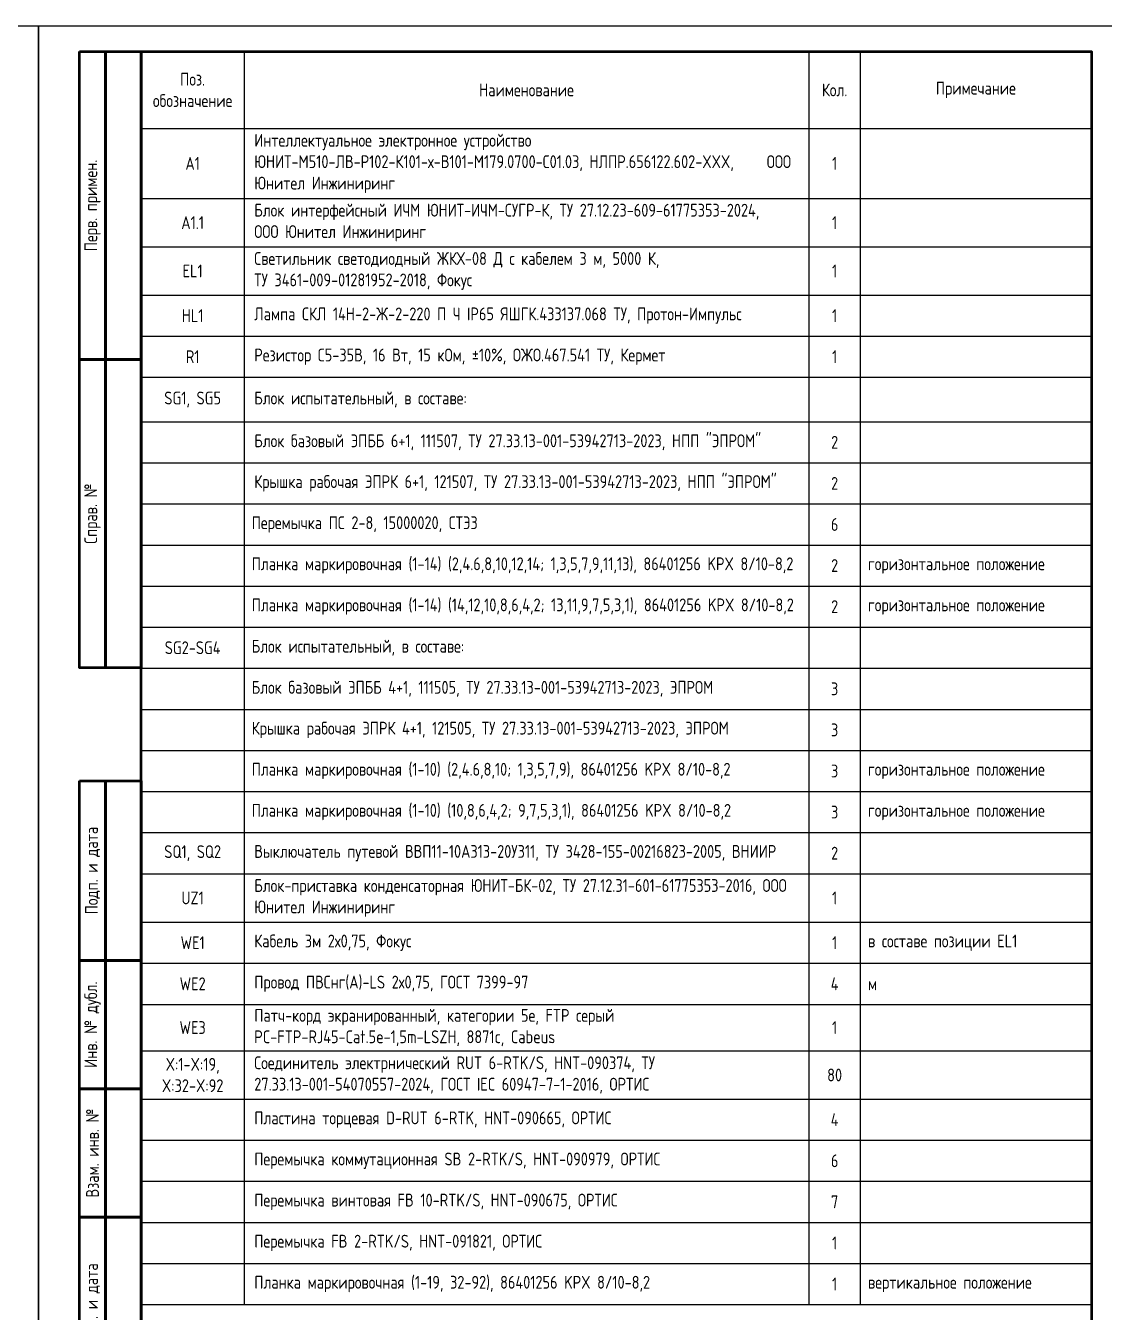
# Model space of a CAD drawing. Header units: millimetres. Extents: x -936 to 3453, y -90 to 618.
# Drawn here: x -422.5 to -212.5, y 46.5 to 297 of the extents above; entities that cross this region are included whole.
import ezdxf

# ---------------------------------------------------------------- set-up
doc = ezdxf.new("R2010")
doc.units = ezdxf.units.MM
doc.styles.add('Gost_type_A', font='GOST_A.TTF')

# ---------------------------------------------------------------- blocks, each defined once
blk = doc.blocks.new('Формат_А4')
blk.add_lwpolyline([(0, 297), (0, 0), (-210, 0), (-210, 297)], close=True)
at = {"lineweight": 50}
blk.add_lwpolyline([(-190, 292), (-5, 292), (-5, 5), (-190, 5)], close=True, dxfattribs=at)
blk = doc.blocks.new('Штамп левый верхний')
at = {"lineweight": 50}
for points in [[(-12, 0), (-7, 0), (-7, -60), (-12, -60)], [(-7, 0), (0, 0), (0, -60), (-7, -60)], [(-12, -60), (-7, -60), (-7, -120), (-12, -120)], [(-7, -60), (0, -60), (0, -120), (-7, -120)]]:
    blk.add_lwpolyline(points, close=True, dxfattribs=at)
at = {"char_height": 2.5, "width": 60, "attachment_point": 5, "rotation": 90, "style": 'Gost_type_A'}
for s, insert in [('Перв. примен.', (-9.5, -30)), ('Справ. №', (-9.5, -90))]:
    blk.add_mtext(s, dxfattribs=dict(at, insert=insert))
blk = doc.blocks.new('Штамп левый нижний')
at = {"lineweight": 50}
for points in [[(-12, 145), (-7, 145), (-7, 110), (-12, 110)], [(-7, 145), (0, 145), (0, 110), (-7, 110)], [(-12, 110), (-7, 110), (-7, 85), (-12, 85)], [(-7, 110), (0, 110), (0, 85), (-7, 85)], [(-12, 85), (-7, 85), (-7, 60), (-12, 60)], [(-7, 85), (0, 85), (0, 60), (-7, 60)], [(-12, 60), (-7, 60), (-7, 25), (-12, 25)], [(-7, 60), (0, 60), (0, 25), (-7, 25)], [(-12, 25), (-7, 25), (-7, 0), (-12, 0)], [(-7, 25), (0, 25), (0, 0), (-7, 0)]]:
    blk.add_lwpolyline(points, close=True, dxfattribs=at)
at = {"char_height": 2.5, "attachment_point": 5, "rotation": 90, "style": 'Gost_type_A'}
for s, insert, width in [('Подп. и дата', (-9.5, 127.5), 35), ('Инв. № дубл.', (-9.5, 97.5), 25), ('Взам. инв. №', (-9.5, 72.5), 25), ('Подп. и дата', (-9.5, 42.5), 35), ('Инв. N подл.', (-9.5, 12.5), 25)]:
    blk.add_mtext(s, dxfattribs=dict(at, insert=insert, width=width))
blk = doc.blocks.new('*T16')
at = {"color": 0, "lineweight": -2, "transparency": 16777216}
for p, q in [((0, 0), (185, 0)), ((0, 0), (0, -15)), ((20, 0), (20, -15)), ((130, 0), (130, -15)), ((140, 0), (140, -15)), ((185, 0), (185, -15)), ((210, 0), (395, 0)), ((210, 0), (210, -15)), ((230, 0), (230, -15)), ((340, 0), (340, -15)), ((350, 0), (350, -15)), ((395, 0), (395, -15))]:
    blk.add_line(p, q, dxfattribs=at)
at = {"color": 0, "linetype": 'ByBlock', "lineweight": -2, "transparency": 16777216}
for p, q in [((0, -15), (185, -15)), ((0, -15), (0, -244)), ((20, -15), (20, -244)), ((130, -15), (130, -244)), ((140, -15), (140, -88.11)), ((185, -15), (185, -244)), ((210, -15), (395, -15)), ((210, -15), (210, -88.25)), ((230, -15), (230, -88.25)), ((340, -15), (340, -88.25)), ((350, -15), (350, -40.25)), ((395, -15), (395, -88.25)), ((210, -24.25), (395, -24.25)), ((0, -28.63), (185, -28.63)), ((210, -32.25), (395, -32.25)), ((0, -38.06), (185, -38.06)), ((210, -40.25), (395, -40.25)), ((350, -40.25), (350, -48.25)), ((0, -47.45), (185, -47.45)), ((210, -48.25), (395, -48.25)), ((350, -48.25), (350, -88.25)), ((0, -55.45), (185, -55.45)), ((210, -56.25), (395, -56.25)), ((0, -63.45), (185, -63.45)), ((210, -64.25), (395, -64.25)), ((0, -72.11), (185, -72.11)), ((210, -72.25), (395, -72.25)), ((0, -80.11), (185, -80.11)), ((210, -80.25), (395, -80.25)), ((0, -88.11), (185, -88.11)), ((140, -88.11), (140, -152.11)), ((210, -88.25), (395, -88.25)), ((0, -96.11), (185, -96.11)), ((0, -104.11), (185, -104.11)), ((0, -112.11), (185, -112.11)), ((0, -120.11), (185, -120.11)), ((0, -128.11), (185, -128.11)), ((0, -136.11), (185, -136.11)), ((0, -144.11), (185, -144.11)), ((0, -152.11), (185, -152.11)), ((140, -152.11), (140, -244)), ((0, -160.11), (185, -160.11)), ((0, -169.55), (185, -169.55)), ((0, -177.55), (185, -177.55)), ((0, -185.55), (185, -185.55)), ((0, -194.59), (185, -194.59)), ((0, -204), (185, -204)), ((0, -212), (185, -212)), ((0, -220), (185, -220)), ((0, -228), (185, -228)), ((0, -236), (185, -236)), ((0, -244), (185, -244))]:
    blk.add_line(p, q, dxfattribs=at)
at = {"transparency": 16777216, "char_height": 2.5, "style": 'Gost_type_A'}
for s, insert, width, attachment_point in [('Поз. обозначение', (10, -7.5), 17, 5), ('Поз. обозначение', (220, -7.5), 17, 5), ('Наименование', (75, -7.5), 107, 5), ('Кол.', (135, -7.5), 7, 5), ('Примечание', (162.5, -7.5), 42, 5), ('Наименование', (285, -7.5), 107, 5), ('Кол.', (345, -7.5), 7, 5), ('Примечание', (372.5, -7.5), 42, 5), ('Перемычка ПС 2-8, 15000020, СТЭЗ ', (21.5, -92.11), 107, 4), ('6', (135, -92.11), 7, 5), ('2', (135, -100.11), 7, 5), ('Планка маркировочная (1-14) (14,12,10,8,6,4,2; 13,11,9,7,5,3,1), 86401256 KPX 8/10-8,2', (21.5, -108.11), 107, 4), ('2', (135, -108.11), 7, 5), ('{\\C256;Блок испытательный, в составе:}', (21.5, -116.11), 107, 4), ('Блок базовый ЭПББ 4+1, 111505, ТУ 27.33.13-001-53942713-2023, ЭПРОМ', (21.5, -124.11), 107, 4), ('3', (135, -124.11), 7, 5), ('Крышка рабочая ЭПРК 4+1, 121505, ТУ 27.33.13-001-53942713-2023, ЭПРОМ', (21.5, -132.11), 107, 4), ('3', (135, -132.11), 7, 5), ('Планка маркировочная (1-10) (2,4.6,8,10; 1,3,5,7,9), 86401256 KPX 8/10-8,2', (21.5, -140.11), 107, 4), ('3', (135, -140.11), 7, 5), ('Планка маркировочная (1-10) (10,8,6,4,2; 9,7,5,3,1), 86401256 KPX 8/10-8,2', (21.5, -148.11), 107, 4), ('3', (135, -148.11), 7, 5)]:
    blk.add_mtext(s, dxfattribs=dict(at, insert=insert, width=width, attachment_point=attachment_point))
at = {"color": 0, "transparency": 16777216, "char_height": 2.5, "style": 'Gost_type_A'}
for s, insert, width, attachment_point in [('{\\C256;Интеллектуальное электронное устройство ЮНИТ-М510-ЛВ-Р102-К101-х-В101-М179.0700-С01.03, НЛПР.656122.602-XXX},     ООО Юнител Инжиниринг', (22, -21.81), 106, 4), ('Соединитель электрический RPV 4-MT(-P), HNT-131560, ТУ 27.33.13-001-54070557-2024, ГОСТ IEC 60947-7-1-2016, ОРТИС ', (232, -19.62), 106, 4), ('X:20-X:31', (220, -19.62), 18, 5), ('12', (345, -19.62), 7, 5), ('A1', (10, -21.81), 18, 5), ('1', (135, -21.81), 7, 5), ('Пластина торцевая D-RPV 4-MT(-P), HNT-131561, ОРТИС', (232, -28.25), 106, 4), ('6', (345, -28.25), 7, 5), ('Блок интерфейсный ИЧМ ЮНИТ-ИЧМ-СУГР-К, ТУ 27.12.23-609-61775353-2024,     ООО Юнител Инжиниринг', (22, -33.34), 106, 4), ('A1.1', (10, -33.34), 18, 5), ('1', (135, -33.34), 7, 5), ('Перемычка FBS 2-6, HNT-091360, ОРТИС', (232, -36.25), 106, 4), ('6', (345, -36.25), 7, 5), ('Светильник светодиодный ЖКХ-08 Д с кабелем 3 м, 5000 К,\\PТУ 3461-009-01281952-2018, Фокус ', (22, -42.75), 106, 4), ('EL1', (10, -42.75), 18, 5), ('1', (135, -42.75), 7, 5), ('{\\C256;Планка маркировочная} (20-31), 86401217 KPX 6/10-6,2', (231.5, -44.25), 107, 4), ('1', (345, -44.25), 7, 5), ('вертикальное положение', (351.5, -44.25), 42, 4), ('{\\C256;Лампа СКЛ 14Н-2-Ж-2-220 П Ч IP65 ЯШГК.433137.068 ТУ, Протон-Импульс}', (22, -51.45), 106, 4), ('HL1', (10, -51.45), 18, 5), ('1', (135, -51.45), 7, 5), ('R1', (10, -59.45), 18, 5), ('{\\C256;Резистор С5-35В, 16 Вт, 15 кОм, ±10%, ОЖО.467.541 ТУ, Кермет}', (22, -59.45), 106, 4), ('1', (135, -59.45), 7, 5), ('SG1, SG5', (10, -67.78), 18, 5), ('{\\C256;Блок испытательный, в составе:}', (22, -67.78), 106, 4), ('{\\C256;Блок базовый ЭПББ 6+1, 111507, ТУ 27.33.13-001-53942713-2023, НПП "ЭПРОМ"}', (22, -76.11), 106, 4), ('2', (135, -76.11), 7, 5), ('{\\C256;Крышка рабочая ЭПРК 6+1, 121507, ТУ 27.33.13-001-53942713-2023, НПП "ЭПРОМ"}', (22, -84.11), 106, 4), ('2', (135, -84.11), 7, 5), ('{\\C256;Планка маркировочная} (1-14) (2,4.6,8,10,12,14; 1,3,5,7,9,11,13){\\C256;, 86401256 KPX 8/10-8,2}', (21.5, -100.11), 107, 4), ('горизонтальное положение', (141.5, -100.11), 42, 4), ('горизонтальное положение', (141.5, -108.11), 42, 4), ('SG2-SG4', (10, -116.11), 18, 5), ('горизонтальное положение', (141.5, -140.11), 42, 4), ('горизонтальное положение', (141.5, -148.11), 42, 4), ('SQ1, SQ2', (10, -156.11), 18, 5), ('{\\C256;Выключатель путевой ВВП11-10А313-20У311, ТУ 3428-155-00216823-2005, ВНИИР }', (22, -156.11), 106, 4), ('2', (135, -156.11), 7, 5), ('{\\C256;Блок-приставка конденсаторная ЮНИТ-БК-02, ТУ 27.12.31-601-61775353-2016, }ООО Юнител Инжиниринг', (22, -164.83), 106, 4), ('UZ1', (10, -164.83), 18, 5), ('1', (135, -164.83), 7, 5), ('WE1', (10, -173.55), 18, 5), ('Кабель 3м 2х0,75, Фокус', (22, -173.55), 106, 4), ('1', (135, -173.55), 7, 5), ('{\\C256;в составе позиции} EL1', (141.5, -173.55), 42, 4), ('WE2', (10, -181.55), 18, 5), ('Провод ПВСнг(А)-LS 2х0,75, ГОСТ 7399-97', (22, -181.55), 106, 4), ('4', (135, -181.55), 7, 5), ('{\\C256;м}', (141.5, -181.55), 42, 4), ('{\\C256;Патч-корд экранированный, категории 5е, FTP серый PC-FTP-RJ45-Cat.5e-1,5m-LSZH, 8871c, Cabeus}', (22, -190.07), 106, 4), ('WE3', (10, -190.07), 18, 5), ('1', (135, -190.07), 7, 5), ('X:1-X:19, X:32-X:92', (10, -199.3), 18, 5), ('Соединитель электрнический RUT 6-RTK/S, HNT-090374, ТУ 27.33.13-001-54070557-2024, ГОСТ IEC 60947-7-1-2016, ОРТИС', (22, -199.3), 106, 4), ('80', (135, -199.3), 7, 5), ('Пластина торцевая D-RUT 6-RTK, HNT-090665, ОРТИС', (22, -208), 106, 4), ('4', (135, -208), 7, 5), ('Перемычка коммутационная SB 2-RTK/S, HNT-090979, ОРТИС', (22, -216), 106, 4), ('6', (135, -216), 7, 5), ('Перемычка винтовая FB 10-RTK/S, HNT-090675, ОРТИС', (22, -224), 106, 4), ('7', (135, -224), 7, 5), ('Перемычка FB 2-RTK/S, HNT-091821, ОРТИС', (22, -232), 106, 4), ('1', (135, -232), 7, 5), ('{\\C256;Планка маркировочная} (1-19, 32-92), 86401256 KPX 8/10-8,2', (22, -240), 106, 4), ('1', (135, -240), 7, 5), ('вертикальное положение', (141.5, -240), 42, 4)]:
    blk.add_mtext(s, dxfattribs=dict(at, insert=insert, width=width, attachment_point=attachment_point))

msp = doc.modelspace()

# ---------------------------------------------------------------- block references
at = {"color": 1}
for name, p in [('Формат_А4', (-420, 0)), ('Формат_А4', (-210, 0)), ('Штамп левый верхний', (-400, 292)), ('Штамп левый нижний', (-400, 5))]:
    msp.add_blockref(name, p, dxfattribs=at)
msp.add_blockref('*T16', (-400, 292))

doc.saveas('drawing.dxf')
